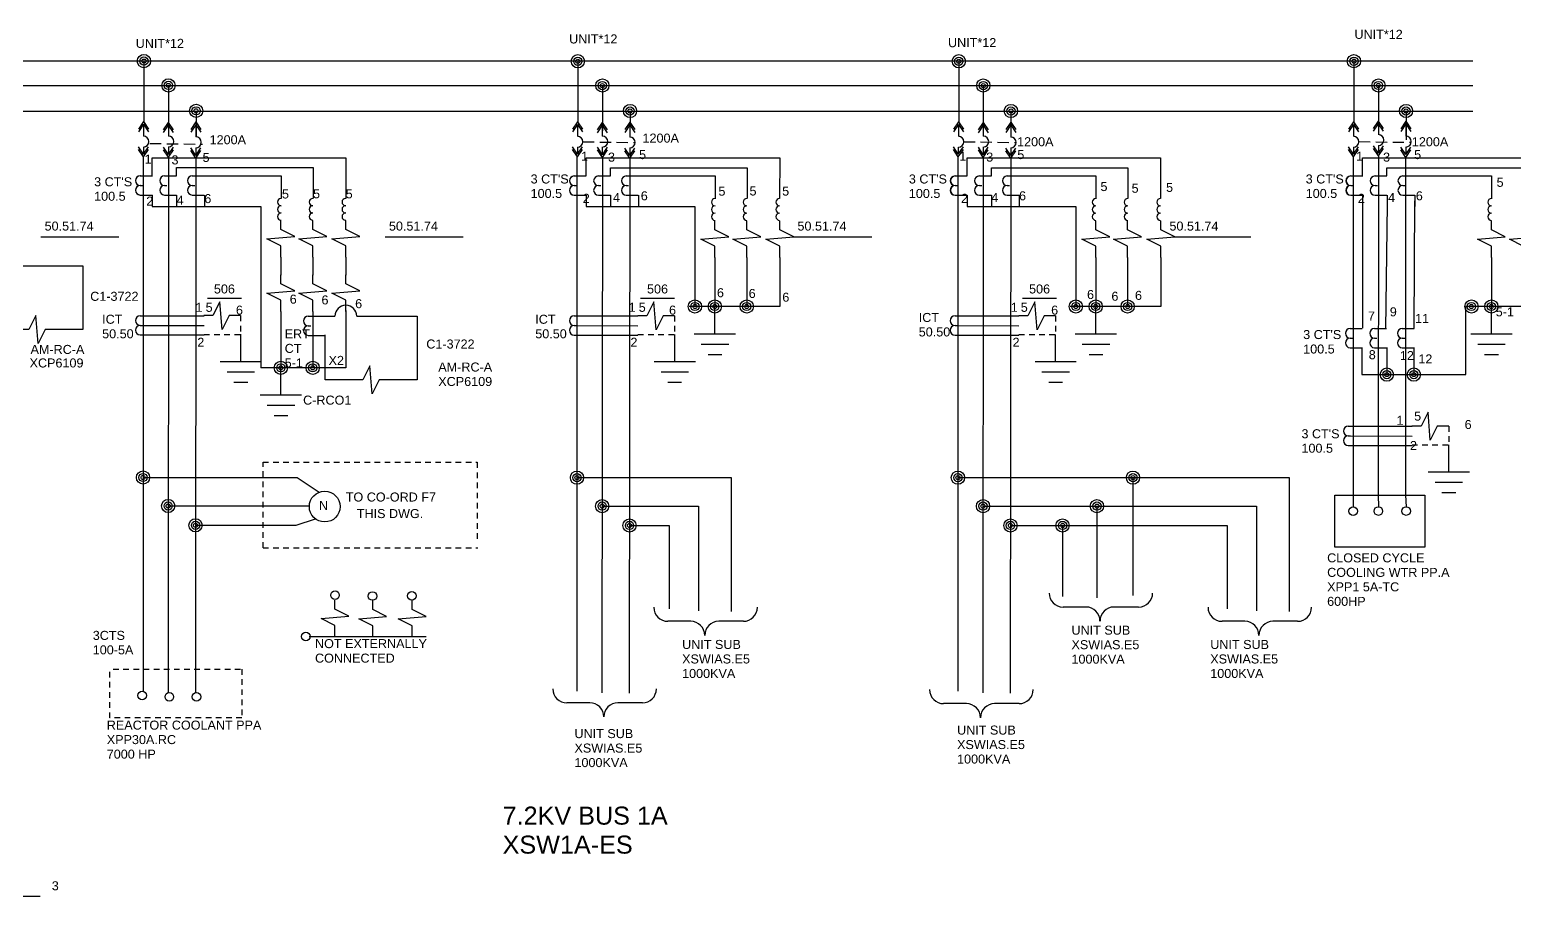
# Model space of a CAD drawing. Header units: millimetres. Extents: x 1 to 122, y 23 to 123.
# Drawn here: x 70.11 to 103.05, y 51.47 to 70.69 of the extents above; entities that cross this region are included whole.
import ezdxf
from ezdxf.enums import TextEntityAlignment as Align

# ---------------------------------------------------------------- set-up
doc = ezdxf.new("R2010")
doc.units = ezdxf.units.MM
doc.header["$MEASUREMENT"] = 0
doc.linetypes.add('HIDDEN', pattern=[0.375, 0.25, -0.125])
doc.linetypes.add('HIDDEN2', pattern=[0.1875, 0.125, -0.0625])
doc.layers.add('SYMS', color=7, linetype='Continuous')
doc.layers.add('WIRES', color=7, linetype='Continuous')
doc.styles.get("Standard").update_dxf_attribs({"font": 'arial.ttf'})
doc.styles.add('WD', font='romans.shx')

# ---------------------------------------------------------------- blocks, each defined once
blk = doc.blocks.new('htnvrj')
for p, q in [((189.0661, 220.992), (189.113, 221.0858)), ((189.113, 221.0858), (189.1286, 220.8983)), ((188.9899, 220.992), (189.0661, 220.992)), ((189.1286, 220.8983), (189.1755, 220.992)), ((189.1755, 220.992), (189.2361, 220.992))]:
    blk.add_line(p, q)
blk = doc.blocks.new('WDDOT')
for radius in [0.03, 0.0187, 0.00929]:
    blk.add_circle((0, 0), radius)
blk = doc.blocks.new('htfjyhf')
for q in [(187.763, 220.325), (187.763, 220.2)]:
    blk.add_line((187.857, 220.262), q)
blk = doc.blocks.new('uycuy')
at = {"xscale": 0.3609041116214939, "yscale": 0.3609041116214939, "zscale": 0.3609041116214939}
for p in [(120.0938, 140.7292), (120.1061, 140.7292)]:
    blk.add_blockref('htfjyhf', p, dxfattribs=at)
blk = doc.blocks.new('hntvrh65')
for p, q in [((188.593, 219.765), (188.593, 219.453)), ((188.843, 219.765), (188.843, 219.702)), ((189.093, 219.765), (189.093, 219.453))]:
    blk.add_line(p, q)
for centre in [(188.718, 219.765), (188.968, 219.765)]:
    blk.add_arc(centre, 0.125, 0, 180)
blk = doc.blocks.new('jcyurt')
for centre in [(192.433, 220.067), (192.433, 219.969), (192.433, 219.871)]:
    blk.add_arc(centre, 0.0492, 270, 90)
blk = doc.blocks.new('HGND2')
for p, q in [((0.125, 0.09375), (0.125, -0.09375)), ((0.125, 0), (0, 0)), ((0.171875, 0.0625), (0.171875, -0.0625)), ((0.21875, 0.03125), (0.21875, -0.03125))]:
    blk.add_line(p, q)
at = {"style": 'WD', "width": 0.8}
for tag, p in [('INST', (0.25, 0.3125)), ('LOC', (0.25, 0.15625)), ('TAG1', (0.25, 0)), ('DESC1', (0.25, -0.15625)), ('DESC2', (0.25, -0.3125))]:
    blk.add_attdef(tag, text='', height=0.125, dxfattribs=at).set_placement(p, align=Align.MIDDLE_LEFT)
at = {"style": 'WD', "flags": 1}
for tag in ['ASSYCODE', 'CAT', 'X4TERM01', 'MFG', 'FAMILY']:
    blk.add_attdef(tag, (0, 0), '', height=0.01, dxfattribs=at)
blk = doc.blocks.new('HT0_02')
blk.add_circle((0, 0), 0.0699)
at = {"style": 'WD', "flags": 1}
for tag, p in [('X2TERM01', (0, 0.0699)), ('X4TERM01', (-0.0699, 0)), ('X1TERM01', (0.0699, 0)), ('X8TERM01', (0, -0.0699))]:
    blk.add_attdef(tag, p, '', height=0.01, dxfattribs=at)

msp = doc.modelspace()

# ---------------------------------------------------------------- linework, layer by layer
at = {"linetype": 'HIDDEN'}
for p, q in [((82.381, 68.205), (83.543, 68.188)), ((90.834, 68.206), (91.997, 68.19)), ((99.603, 68.208), (100.766, 68.193)), ((72.774, 68.168), (73.937, 68.151))]:
    msp.add_line(p, q, dxfattribs=at)
for p, q in [((70.354, 66.1), (72.086, 66.1)), ((77.995, 66.1), (79.727, 66.1)), ((87.063, 66.1), (88.794, 66.1)), ((95.471, 66.1), (97.202, 66.1)), ((74.05, 64.74), (74.805, 64.74)), ((83.662, 64.74), (84.417, 64.74)), ((92.141, 64.74), (92.896, 64.74)), ((72.823, 64.347), (73.974, 64.347)), ((82.453, 64.344), (83.604, 64.344)), ((90.907, 64.344), (92.058, 64.344)), ((72.558, 64.134), (73.974, 64.127)), ((72.823, 63.92), (73.974, 63.92)), ((82.188, 64.131), (83.604, 64.124)), ((90.642, 64.131), (92.058, 64.124)), ((82.453, 63.917), (83.604, 63.917)), ((90.907, 63.917), (92.058, 63.917)), ((99.366, 61.684), (100.782, 61.677)), ((99.632, 61.897), (100.782, 61.897)), ((99.632, 61.47), (100.782, 61.47)), ((76.044, 60.759), (76.53, 60.434)), ((99.474, 60.371), (99.475, 60.111)), ((100.028, 60.371), (100.035, 60.111)), ((100.634, 60.371), (100.651, 60.111)), ((75.42, 60.128), (76.323, 60.128)), ((76.02, 59.7), (76.448, 59.842)), ((93.546, 57.887), (93.039, 57.887)), ((94.715, 57.887), (94.169, 57.887)), ((84.775, 57.57), (84.267, 57.57)), ((85.943, 57.57), (85.397, 57.57)), ((97.074, 57.57), (96.566, 57.57)), ((98.242, 57.57), (97.696, 57.57)), ((82.535, 55.761), (82.027, 55.761)), ((83.703, 55.761), (83.158, 55.761)), ((90.895, 55.744), (90.387, 55.744)), ((92.063, 55.744), (91.517, 55.744))]:
    msp.add_line(p, q)
at = {"linetype": 'HIDDEN2'}
for p, q in [((75.283, 59.197), (75.283, 61.098)), ((75.283, 61.098), (80.036, 61.098)), ((80.036, 61.098), (80.036, 59.335)), ((75.283, 59.197), (80.052, 59.197)), ((71.881, 55.426), (71.881, 56.511)), ((71.958, 56.511), (74.813, 56.511)), ((74.813, 56.511), (74.813, 55.426)), ((74.813, 55.426), (71.881, 55.426))]:
    msp.add_line(p, q, dxfattribs=at)
msp.add_lwpolyline([(99.073, 60.371), (101.069, 60.371), (101.069, 59.218), (99.073, 59.218)], close=True)
for centre, radius, start, end in [((72.63, 68.209), 0.121, 270, 90), ((73.183, 68.212), 0.121, 270, 90), ((73.793, 68.193), 0.121, 270, 90), ((82.26, 68.205), 0.121, 270, 90), ((82.813, 68.209), 0.121, 270, 90), ((83.423, 68.19), 0.121, 270, 90), ((90.714, 68.205), 0.121, 270, 90), ((91.267, 68.209), 0.121, 270, 90), ((91.876, 68.19), 0.121, 270, 90), ((99.483, 68.206), 0.121, 270, 90), ((100.036, 68.242), 0.121, 270, 90), ((100.645, 68.21), 0.121, 270, 90), ((93.039, 58.198), 0.311, 180, 270), ((94.715, 58.198), 0.311, 270, 0), ((84.267, 57.881), 0.311, 180, 270), ((85.943, 57.881), 0.311, 270, 0), ((93.546, 57.576), 0.311, 0, 90), ((94.169, 57.576), 0.311, 90, 180), ((96.566, 57.881), 0.311, 180, 270), ((98.242, 57.881), 0.311, 270, 0), ((84.775, 57.259), 0.311, 0, 90), ((85.397, 57.259), 0.311, 90, 180), ((97.074, 57.259), 0.311, 0, 90), ((97.696, 57.259), 0.311, 90, 180), ((82.027, 56.072), 0.311, 180, 270), ((83.703, 56.072), 0.311, 270, 0), ((90.387, 56.055), 0.311, 180, 270), ((92.063, 56.055), 0.311, 270, 0), ((82.535, 55.45), 0.311, 0, 90), ((83.158, 55.45), 0.311, 90, 180), ((90.895, 55.433), 0.311, 0, 90), ((91.517, 55.433), 0.311, 90, 180)]:
    msp.add_arc(centre, radius, start, end)
at = {"layer": 'WIRES'}
for p, q in [((36.905, 69.999), (102.131, 69.999)), ((72.64, 69.995), (72.64, 68.646)), ((82.27, 69.991), (82.27, 68.643)), ((90.724, 69.991), (90.724, 68.643)), ((99.493, 69.992), (99.493, 68.643)), ((36.336, 69.452), (102.131, 69.452)), ((73.184, 69.455), (73.184, 68.449)), ((82.814, 69.452), (82.814, 68.445)), ((91.268, 69.452), (91.268, 68.445)), ((100.037, 69.453), (100.037, 68.446)), ((35.869, 68.882), (102.131, 68.882)), ((73.798, 68.891), (73.798, 68.314)), ((100.65, 68.889), (100.65, 68.247)), ((72.632, 68.593), (72.632, 68.328)), ((73.182, 68.57), (73.182, 68.331)), ((73.792, 68.584), (73.792, 68.313)), ((82.262, 68.59), (82.262, 68.324)), ((82.812, 68.567), (82.812, 68.327)), ((83.423, 68.58), (83.423, 68.31)), ((90.716, 68.59), (90.716, 68.324)), ((91.266, 68.567), (91.266, 68.327)), ((91.876, 68.58), (91.876, 68.31)), ((99.485, 68.59), (99.485, 68.325)), ((100.035, 68.601), (100.035, 68.361)), ((100.645, 68.6), (100.645, 68.33)), ((72.621, 67.875), (72.621, 56.027)), ((72.629, 68.088), (72.629, 67.936)), ((73.183, 68.091), (73.183, 67.929)), ((73.793, 68.073), (73.793, 67.908)), ((82.251, 67.872), (82.251, 56.024)), ((82.259, 68.085), (82.259, 67.933)), ((82.813, 68.088), (82.813, 67.926)), ((83.424, 68.07), (83.424, 67.905)), ((90.705, 67.872), (90.705, 56.024)), ((90.713, 68.085), (90.713, 67.933)), ((91.266, 68.088), (91.266, 67.926)), ((91.877, 68.07), (91.877, 67.905)), ((99.474, 67.873), (99.474, 60.371)), ((99.482, 68.086), (99.482, 67.933)), ((100.037, 67.893), (100.028, 60.371)), ((100.035, 68.121), (100.035, 67.959)), ((100.646, 68.09), (100.646, 67.925)), ((72.823, 67.45), (72.823, 67.851)), ((72.823, 67.851), (77.119, 67.851)), ((73.184, 67.862), (73.175, 55.989)), ((73.363, 67.45), (73.363, 67.633)), ((73.363, 67.633), (76.395, 67.633)), ((73.794, 67.843), (73.782, 55.979)), ((76.395, 67.633), (76.395, 66.95)), ((77.119, 67.851), (77.118, 66.95)), ((82.453, 67.447), (82.453, 67.848)), ((82.453, 67.848), (86.749, 67.848)), ((82.815, 67.859), (82.805, 55.986)), ((82.993, 67.447), (82.993, 67.63)), ((82.993, 67.63), (86.025, 67.63)), ((83.425, 67.84), (83.412, 55.976)), ((86.025, 67.63), (86.025, 66.947)), ((86.749, 67.848), (86.748, 66.947)), ((90.907, 67.447), (90.907, 67.848)), ((90.907, 67.848), (95.203, 67.848)), ((91.268, 67.859), (91.259, 55.986)), ((91.447, 67.447), (91.447, 67.63)), ((91.447, 67.63), (94.479, 67.63)), ((91.878, 67.84), (91.866, 55.976)), ((94.479, 67.63), (94.479, 66.947)), ((95.203, 67.848), (95.201, 66.947)), ((99.687, 67.447), (99.687, 67.848)), ((99.687, 67.848), (103.983, 67.848)), ((100.227, 67.447), (100.227, 67.63)), ((100.227, 67.63), (103.259, 67.63)), ((100.634, 67.848), (100.634, 60.371)), ((73.979, 67.45), (75.685, 67.45)), ((75.685, 67.45), (75.685, 66.946)), ((83.609, 67.447), (85.315, 67.447)), ((85.315, 67.447), (85.315, 66.943)), ((92.063, 67.447), (93.769, 67.447)), ((93.769, 67.447), (93.769, 66.943)), ((100.843, 67.447), (102.549, 67.447)), ((102.549, 67.447), (102.549, 66.943)), ((72.823, 67.024), (72.823, 66.771)), ((73.366, 67.024), (73.366, 66.771)), ((73.983, 67.024), (73.983, 66.771)), ((82.453, 67.021), (82.453, 66.767)), ((82.997, 67.021), (82.997, 66.767)), ((83.613, 67.021), (83.613, 66.767)), ((90.907, 67.021), (90.907, 66.767)), ((91.45, 67.021), (91.45, 66.767)), ((92.067, 67.021), (92.067, 66.767)), ((99.687, 67.021), (99.687, 66.767)), ((100.231, 67.021), (100.231, 66.767)), ((100.847, 67.021), (100.847, 66.767)), ((72.823, 66.771), (75.237, 66.771)), ((75.237, 66.771), (75.237, 63.192)), ((82.453, 66.767), (84.868, 66.767)), ((90.907, 66.767), (93.321, 66.767)), ((75.679, 65.645), (75.679, 65.246)), ((76.388, 65.645), (76.388, 65.246)), ((77.121, 65.645), (77.121, 65.246)), ((85.309, 65.642), (85.309, 64.552)), ((86.018, 65.642), (86.018, 64.552)), ((86.752, 65.642), (86.752, 64.552)), ((93.763, 65.642), (93.763, 64.552)), ((94.471, 65.642), (94.471, 64.552)), ((95.205, 65.642), (95.205, 64.552)), ((102.543, 65.642), (102.543, 64.552)), ((69.952, 65.454), (71.287, 65.454)), ((71.287, 65.454), (71.287, 64.04)), ((75.679, 64.438), (75.679, 63.192)), ((76.386, 64.438), (76.386, 63.192)), ((76.554, 64.338), (76.877, 64.338)), ((77.121, 64.462), (77.121, 63.192)), ((77.366, 64.338), (78.701, 64.338)), ((78.701, 64.338), (78.701, 62.925)), ((71.287, 64.04), (70.659, 64.04)), ((76.661, 62.927), (76.661, 63.924)), ((76.493, 63.912), (76.661, 63.912)), ((77.121, 63.192), (75.237, 63.192)), ((77.298, 62.927), (76.661, 62.927)), ((78.701, 62.925), (78.073, 62.925)), ((72.621, 60.759), (76.044, 60.759)), ((82.251, 60.756), (85.675, 60.756)), ((90.705, 60.756), (98.055, 60.756)), ((73.178, 60.128), (75.42, 60.128)), ((82.809, 60.125), (84.949, 60.125)), ((91.262, 60.125), (97.33, 60.125)), ((73.786, 59.7), (76.02, 59.7)), ((83.416, 59.696), (84.3, 59.696)), ((91.87, 59.696), (96.68, 59.696)), ((69.209, 51.472), (70.34, 51.472))]:
    msp.add_line(p, q, dxfattribs=at)
at = {"layer": 'WIRES', "linetype": 'Continuous'}
for p, q in [((83.428, 68.888), (83.428, 68.58)), ((91.881, 68.888), (91.881, 68.58)), ((100.832, 64.064), (100.847, 66.894)), ((84.868, 66.767), (84.868, 64.552)), ((93.321, 66.767), (93.321, 64.552)), ((99.686, 66.767), (99.686, 64.071)), ((100.231, 66.819), (100.191, 64.05)), ((86.752, 64.552), (84.739, 64.552)), ((95.205, 64.552), (93.193, 64.552)), ((103.985, 64.552), (101.973, 64.552)), ((101.973, 63.042), (101.973, 64.552)), ((99.672, 63.641), (99.672, 63.042)), ((100.223, 63.641), (100.223, 63.042)), ((100.822, 63.641), (100.822, 63.042)), ((99.672, 63.042), (101.973, 63.042)), ((85.675, 60.756), (85.675, 57.788)), ((94.59, 60.756), (94.59, 58.143)), ((98.055, 60.756), (98.055, 57.788)), ((84.949, 60.125), (84.949, 57.806)), ((93.79, 60.125), (93.79, 58.094)), ((97.33, 60.125), (97.33, 57.806)), ((84.3, 59.696), (84.3, 57.85)), ((93.027, 59.696), (93.027, 58.123)), ((96.68, 59.696), (96.68, 57.85)), ((76.307, 57.23), (78.906, 57.23))]:
    msp.add_line(p, q, dxfattribs=at)
at = {"layer": 'WIRES', "linetype": 'HIDDEN2'}
for p, q in [((74.787, 64.349), (74.787, 63.931)), ((84.417, 64.346), (84.417, 63.928)), ((92.871, 64.346), (92.871, 63.928)), ((73.974, 63.931), (74.787, 63.931)), ((83.604, 63.928), (84.417, 63.928)), ((92.058, 63.928), (92.871, 63.928)), ((101.596, 61.899), (101.596, 61.481)), ((100.782, 61.481), (101.596, 61.481))]:
    msp.add_line(p, q, dxfattribs=at)
at = {"layer": 'WIRES'}
msp.add_arc((77.121, 64.338), 0.244, 0, 180, dxfattribs=at)

# ---------------------------------------------------------------- block references
for name, p, xscale, yscale, zscale, rotation in [('uycuy', (1149.273, -849.989), 4.888874362020808, 4.888874362020808, 4.888874362020808, 90), ('uycuy', (1149.821, -850.006), 4.888874362020808, 4.888874362020808, 4.888874362020808, 90), ('uycuy', (1150.435, -849.997), 4.888874362020808, 4.888874362020808, 4.888874362020808, 90), ('uycuy', (1158.903, -849.992), 4.888874362020808, 4.888874362020808, 4.888874362020808, 90), ('uycuy', (1159.452, -850.009), 4.888874362020808, 4.888874362020808, 4.888874362020808, 90), ('uycuy', (1160.066, -850.001), 4.888874362020808, 4.888874362020808, 4.888874362020808, 90), ('uycuy', (1167.357, -849.992), 4.888874362020808, 4.888874362020808, 4.888874362020808, 90), ('uycuy', (1167.905, -850.009), 4.888874362020808, 4.888874362020808, 4.888874362020808, 90), ('uycuy', (1168.519, -850.001), 4.888874362020808, 4.888874362020808, 4.888874362020808, 90), ('uycuy', (1176.126, -849.992), 4.888874362020808, 4.888874362020808, 4.888874362020808, 90), ('uycuy', (1176.674, -849.976), 4.888874362020808, 4.888874362020808, 4.888874362020808, 90), ('uycuy', (1177.288, -849.981), 4.888874362020808, 4.888874362020808, 4.888874362020808, 90), ('uycuy', (-1004.011, 986.512), 4.888874362020808, 4.888874362020808, 4.888874362020808, 270), ('uycuy', (-1003.457, 986.503), 4.888874362020808, 4.888874362020808, 4.888874362020808, 270), ('uycuy', (-1002.847, 986.484), 4.888874362020808, 4.888874362020808, 4.888874362020808, 270), ('uycuy', (-994.381, 986.509), 4.888874362020808, 4.888874362020808, 4.888874362020808, 270), ('uycuy', (-993.827, 986.5), 4.888874362020808, 4.888874362020808, 4.888874362020808, 270), ('uycuy', (-993.217, 986.481), 4.888874362020808, 4.888874362020808, 4.888874362020808, 270), ('uycuy', (-985.927, 986.509), 4.888874362020808, 4.888874362020808, 4.888874362020808, 270), ('uycuy', (-985.373, 986.5), 4.888874362020808, 4.888874362020808, 4.888874362020808, 270), ('uycuy', (-984.763, 986.481), 4.888874362020808, 4.888874362020808, 4.888874362020808, 270), ('uycuy', (-977.158, 986.51), 4.888874362020808, 4.888874362020808, 4.888874362020808, 270), ('uycuy', (-976.604, 986.533), 4.888874362020808, 4.888874362020808, 4.888874362020808, 270), ('uycuy', (-975.994, 986.501), 4.888874362020808, 4.888874362020808, 4.888874362020808, 270), ('hntvrh65', (259.686, -93.562), 0.8514948915127982, 0.8514948915127982, 0.8514948915127982, 89.99999999999999), ('hntvrh65', (259.69, -93.562), 0.8514948915127982, 0.8514948915127982, 0.8514948915127982, 89.99999999999999), ('hntvrh65', (260.226, -93.562), 0.8514948915127982, 0.8514948915127982, 0.8514948915127982, 89.99999999999999), ('hntvrh65', (260.842, -93.562), 0.8514948915127982, 0.8514948915127982, 0.8514948915127982, 89.99999999999999), ('hntvrh65', (269.317, -93.565), 0.8514948915127982, 0.8514948915127982, 0.8514948915127982, 89.99999999999999), ('hntvrh65', (269.32, -93.565), 0.8514948915127982, 0.8514948915127982, 0.8514948915127982, 89.99999999999999), ('hntvrh65', (269.856, -93.565), 0.8514948915127982, 0.8514948915127982, 0.8514948915127982, 89.99999999999999), ('hntvrh65', (270.472, -93.565), 0.8514948915127982, 0.8514948915127982, 0.8514948915127982, 89.99999999999999), ('hntvrh65', (277.77, -93.565), 0.8514948915127982, 0.8514948915127982, 0.8514948915127982, 89.99999999999999), ('hntvrh65', (277.774, -93.565), 0.8514948915127982, 0.8514948915127982, 0.8514948915127982, 89.99999999999999), ('hntvrh65', (278.31, -93.565), 0.8514948915127982, 0.8514948915127982, 0.8514948915127982, 89.99999999999999), ('hntvrh65', (278.926, -93.565), 0.8514948915127982, 0.8514948915127982, 0.8514948915127982, 89.99999999999999), ('hntvrh65', (286.55, -93.565), 0.8514948915127982, 0.8514948915127982, 0.8514948915127982, 89.99999999999999), ('hntvrh65', (286.554, -93.565), 0.8514948915127982, 0.8514948915127982, 0.8514948915127982, 89.99999999999999), ('hntvrh65', (287.09, -93.565), 0.8514948915127982, 0.8514948915127982, 0.8514948915127982, 89.99999999999999), ('hntvrh65', (287.706, -93.565), 0.8514948915127982, 0.8514948915127982, 0.8514948915127982, 89.99999999999999), ('jcyurt', (392.288, 428.615), 1.645269508387359, 1.645269508387359, 1.645269508387359, 180), ('jcyurt', (392.994, 428.615), 1.645269508387359, 1.645269508387359, 1.645269508387359, 180), ('jcyurt', (393.722, 428.615), 1.645269508387359, 1.645269508387359, 1.645269508387359, 180), ('jcyurt', (401.919, 428.612), 1.645269508387359, 1.645269508387359, 1.645269508387359, 180), ('jcyurt', (402.624, 428.612), 1.645269508387359, 1.645269508387359, 1.645269508387359, 180), ('jcyurt', (403.352, 428.612), 1.645269508387359, 1.645269508387359, 1.645269508387359, 180), ('jcyurt', (410.372, 428.612), 1.645269508387359, 1.645269508387359, 1.645269508387359, 180), ('jcyurt', (411.078, 428.612), 1.645269508387359, 1.645269508387359, 1.645269508387359, 180), ('jcyurt', (411.806, 428.612), 1.645269508387359, 1.645269508387359, 1.645269508387359, 180), ('jcyurt', (419.152, 428.612), 1.645269508387359, 1.645269508387359, 1.645269508387359, 180), ('htnvrj', (806.276, -559.153), 3.305987744164149, 3.305987744164149, 3.305987744164149, 90), ('htnvrj', (806.984, -559.153), 3.305987744164149, 3.305987744164149, 3.305987744164149, 90), ('htnvrj', (807.719, -559.153), 3.305987744164149, 3.305987744164149, 3.305987744164149, 90), ('htnvrj', (815.906, -559.157), 3.305987744164149, 3.305987744164149, 3.305987744164149, 90), ('htnvrj', (816.615, -559.157), 3.305987744164149, 3.305987744164149, 3.305987744164149, 90), ('htnvrj', (817.35, -559.157), 3.305987744164149, 3.305987744164149, 3.305987744164149, 90), ('htnvrj', (824.36, -559.157), 3.305987744164149, 3.305987744164149, 3.305987744164149, 90), ('htnvrj', (825.068, -559.157), 3.305987744164149, 3.305987744164149, 3.305987744164149, 90), ('htnvrj', (825.803, -559.157), 3.305987744164149, 3.305987744164149, 3.305987744164149, 90), ('htnvrj', (833.14, -559.157), 3.305987744164149, 3.305987744164149, 3.305987744164149, 90), ('htnvrj', (833.849, -559.157), 3.305987744164149, 3.305987744164149, 3.305987744164149, 90), ('htnvrj', (806.276, -560.36), 3.305987744164149, 3.305987744164149, 3.305987744164149, 90), ('htnvrj', (806.984, -560.36), 3.305987744164149, 3.305987744164149, 3.305987744164149, 90), ('htnvrj', (807.718, -560.36), 3.305987744164149, 3.305987744164149, 3.305987744164149, 90), ('htnvrj', (699.585, 794.946), 3.305987744164149, 3.305987744164149, 3.305987744164149, 180), ('htnvrj', (709.216, 794.942), 3.305987744164149, 3.305987744164149, 3.305987744164149, 180), ('htnvrj', (717.669, 794.942), 3.305987744164149, 3.305987744164149, 3.305987744164149, 180), ('htnvrj', (695.496, 794.639), 3.305987744164149, 3.305987744164149, 3.305987744164149, 180), ('hntvrh65', (259.686, -96.665), 0.8514948915127982, 0.8514948915127982, 0.8514948915127982, 89.99999999999999), ('hntvrh65', (263.417, -96.674), 0.8514948915127982, 0.8514948915127982, 0.8514948915127982, 89.99999999999999), ('hntvrh65', (269.317, -96.668), 0.8514948915127982, 0.8514948915127982, 0.8514948915127982, 89.99999999999999), ('hntvrh65', (277.77, -96.668), 0.8514948915127982, 0.8514948915127982, 0.8514948915127982, 89.99999999999999), ('hntvrh65', (286.539, -96.948), 0.8514948915127982, 0.8514948915127982, 0.8514948915127982, 89.99999999999999), ('hntvrh65', (287.079, -96.948), 0.8514948915127982, 0.8514948915127982, 0.8514948915127982, 89.99999999999999), ('hntvrh65', (287.695, -96.948), 0.8514948915127982, 0.8514948915127982, 0.8514948915127982, 89.99999999999999), ('htnvrj', (702.91, 793.524), 3.305987744164149, 3.305987744164149, 3.305987744164149, 180), ('htnvrj', (726.394, 792.496), 3.305987744164149, 3.305987744164149, 3.305987744164149, 180), ('hntvrh65', (286.495, -99.115), 0.8514948915127982, 0.8514948915127982, 0.8514948915127982, 89.99999999999999), ('htnvrj', (807.477, -567.57), 3.305987744164149, 3.305987744164149, 3.305987744164149, 90), ('htnvrj', (808.314, -567.577), 3.305987744164149, 3.305987744164149, 3.305987744164149, 90), ('htnvrj', (809.19, -567.583), 3.305987744164149, 3.305987744164149, 3.305987744164149, 90)]:
    msp.add_blockref(name, p, dxfattribs=dict(xscale=xscale, yscale=yscale, zscale=zscale, rotation=rotation))
at = {"layer": 'SYMS', "xscale": 4.888874362020808, "yscale": 4.888874362020808, "zscale": 4.888874362020808}
for name, p in [('WDDOT', (72.64, 69.995)), ('WDDOT', (82.27, 69.991)), ('WDDOT', (90.724, 69.991)), ('WDDOT', (99.493, 69.992)), ('WDDOT', (73.184, 69.455)), ('WDDOT', (82.814, 69.452)), ('WDDOT', (91.268, 69.452)), ('WDDOT', (100.037, 69.453)), ('WDDOT', (73.798, 68.891)), ('WDDOT', (83.428, 68.888)), ('WDDOT', (91.881, 68.888)), ('WDDOT', (100.65, 68.889)), ('WDDOT', (75.679, 63.192)), ('WDDOT', (76.386, 63.192)), ('WDDOT', (72.621, 60.759)), ('WDDOT', (82.251, 60.756)), ('WDDOT', (90.705, 60.756)), ('HT0_02', (76.653, 60.115)), ('WDDOT', (73.178, 60.128)), ('WDDOT', (82.809, 60.125)), ('WDDOT', (91.262, 60.125)), ('WDDOT', (73.786, 59.7)), ('WDDOT', (83.416, 59.696)), ('WDDOT', (91.87, 59.696))]:
    msp.add_blockref(name, p, dxfattribs=at)
at = {"layer": 'SYMS', "linetype": 'Continuous', "xscale": 4.888874362020808, "yscale": 4.888874362020808, "zscale": 4.888874362020808}
for p in [(84.868, 64.552), (93.321, 64.552), (102.101, 64.552), (100.223, 63.042), (100.822, 63.042), (94.59, 60.756), (93.79, 60.125), (93.027, 59.696)]:
    msp.add_blockref('WDDOT', p, dxfattribs=at)
at = {"layer": 'SYMS', "linetype": 'HIDDEN2'}
for name, p, xscale, yscale, zscale in [('WDDOT', (85.309, 64.552), 4.888874362020808, 4.888874362020808, 4.888874362020808), ('WDDOT', (86.018, 64.552), 4.888874362020808, 4.888874362020808, 4.888874362020808), ('WDDOT', (93.763, 64.552), 4.888874362020808, 4.888874362020808, 4.888874362020808), ('WDDOT', (94.471, 64.552), 4.888874362020808, 4.888874362020808, 4.888874362020808), ('WDDOT', (102.543, 64.552), 4.888874362020808, 4.888874362020808, 4.888874362020808), ('HT0_02', (99.475, 60.015), 1.365313447415493, 1.365313447415493, 1.365313447415493), ('HT0_02', (100.035, 60.016), 1.365313447415493, 1.365313447415493, 1.365313447415493), ('HT0_02', (100.651, 60.016), 1.365313447415493, 1.365313447415493, 1.365313447415493), ('HT0_02', (76.881, 58.151), 1.365313447415493, 1.365313447415493, 1.365313447415493), ('HT0_02', (77.711, 58.131), 1.365313447415493, 1.365313447415493, 1.365313447415493), ('HT0_02', (78.588, 58.138), 1.365313447415493, 1.365313447415493, 1.365313447415493), ('HT0_02', (76.232, 57.235), 1.365313447415493, 1.365313447415493, 1.365313447415493), ('HT0_02', (72.603, 55.925), 1.365313447415493, 1.365313447415493, 1.365313447415493), ('HT0_02', (73.204, 55.897), 1.365313447415493, 1.365313447415493, 1.365313447415493), ('HT0_02', (73.805, 55.897), 1.365313447415493, 1.365313447415493, 1.365313447415493)]:
    msp.add_blockref(name, p, dxfattribs=dict(at, xscale=xscale, yscale=yscale, zscale=zscale))
at = {"layer": 'SYMS', "xscale": 4.888874362020808, "yscale": 4.888874362020808, "zscale": 4.888874362020808, "rotation": 270}
for p in [(85.313, 64.55), (93.767, 64.55), (102.547, 64.55), (74.79, 63.937), (84.421, 63.934), (92.874, 63.934), (75.681, 63.198), (101.599, 61.487)]:
    msp.add_blockref('HGND2', p, dxfattribs=at)

# ---------------------------------------------------------------- texts
for s, height, p in [('UNIT*12', 0.2, (82.077, 70.386)), ('UNIT*12', 0.2, (90.485, 70.304)), ('UNIT*12', 0.2, (99.505, 70.488)), ('UNIT*12', 0.2, (72.458, 70.288)), ('1200A', 0.2, (74.098, 68.15)), ('1200A', 0.2, (83.705, 68.187)), ('1200A', 0.2, (92.018, 68.106)), ('1200A', 0.2, (100.779, 68.106)), ('1', 0.2, (72.655, 67.721)), ('3', 0.2, (73.252, 67.703)), ('5', 0.2, (73.942, 67.759)), ('1', 0.2, (82.342, 67.784)), ('3', 0.2, (82.939, 67.765)), ('5', 0.2, (83.629, 67.821)), ('1', 0.2, (90.736, 67.784)), ('3', 0.2, (91.333, 67.765)), ('5', 0.2, (92.023, 67.821)), ('1', 0.2, (99.542, 67.784)), ('3', 0.2, (100.14, 67.765)), ('5', 0.2, (100.83, 67.821)), ("3 CT'S", 0.2, (71.535, 67.218)), ("3 CT'S", 0.2, (81.222, 67.28)), ('5', 0.2, (86.08, 67.014)), ("3 CT'S", 0.2, (89.616, 67.28)), ('5', 0.2, (93.869, 67.112)), ('5', 0.2, (94.559, 67.075)), ('5', 0.2, (95.324, 67.094)), ("3 CT'S", 0.2, (98.423, 67.28)), ('5', 0.2, (102.659, 67.206)), ('100.5', 0.2, (71.535, 66.897)), ('2', 0.2, (72.692, 66.789)), ('4', 0.2, (73.364, 66.808)), ('6', 0.2, (73.98, 66.845)), ('5', 0.2, (75.703, 66.948)), ('5', 0.2, (76.393, 66.952)), ('5', 0.2, (77.118, 66.95)), ('100.5', 0.2, (81.222, 66.959)), ('2', 0.2, (82.379, 66.851)), ('4', 0.2, (83.051, 66.87)), ('6', 0.2, (83.667, 66.907)), ('5', 0.2, (85.39, 67.01)), ('5', 0.2, (86.805, 67.012)), ('100.5', 0.2, (89.616, 66.959)), ('2', 0.2, (90.773, 66.851)), ('4', 0.2, (91.445, 66.87)), ('6', 0.2, (92.061, 66.907)), ('100.5', 0.2, (98.423, 66.959)), ('2', 0.2, (99.58, 66.851)), ('4', 0.2, (100.252, 66.87)), ('6', 0.2, (100.867, 66.907)), ('50.51.74', 0.2, (70.436, 66.236)), ('50.51.74', 0.2, (78.077, 66.236)), ('50.51.74', 0.2, (87.144, 66.236)), ('50.51.74', 0.2, (95.399, 66.236)), ('506', 0.2, (74.193, 64.841)), ('506', 0.2, (83.805, 64.841)), ('6', 0.2, (85.356, 64.758)), ('6', 0.2, (86.061, 64.741)), ('506', 0.2, (92.284, 64.841)), ('6', 0.2, (93.57, 64.718)), ('C1-3722', 0.2, (71.448, 64.678)), ('1', 0.2, (73.784, 64.434)), ('5', 0.2, (74.009, 64.434)), ('6', 0.2, (75.876, 64.615)), ('6', 0.2, (76.581, 64.598)), ('6', 0.2, (77.328, 64.515)), ('1', 0.2, (83.396, 64.434)), ('5', 0.2, (83.621, 64.434)), ('6', 0.2, (86.808, 64.658)), ('1', 0.2, (91.876, 64.434)), ('5', 0.2, (92.1, 64.434)), ('6', 0.2, (94.111, 64.68)), ('6', 0.2, (94.634, 64.699)), ('ICT', 0.2, (71.713, 64.169)), ('6', 0.2, (74.682, 64.372)), ('ICT', 0.2, (81.325, 64.169)), ('6', 0.2, (84.294, 64.372)), ('ICT', 0.2, (89.835, 64.209)), ('6', 0.2, (92.774, 64.372)), ('7', 0.2, (99.804, 64.241)), ('9', 0.2, (100.289, 64.334)), ('11', 0.2, (100.849, 64.185)), ('5-1', 0.2, (102.64, 64.334)), ('50.50', 0.2, (71.713, 63.847)), ('ERT', 0.2, (75.764, 63.844)), ('50.50', 0.2, (81.325, 63.847)), ('50.50', 0.2, (89.835, 63.888)), ("3 CT'S", 0.2, (98.367, 63.83)), ('AM-RC-A', 0.2, (70.124, 63.5)), ('2', 0.2, (73.825, 63.659)), ('CT', 0.2, (75.764, 63.523)), ('C1-3722', 0.2, (78.907, 63.62)), ('2', 0.2, (83.437, 63.659)), ('2', 0.2, (91.917, 63.659)), ('100.5', 0.2, (98.367, 63.509)), ('XCP6109', 0.2, (70.103, 63.2)), ('5-1', 0.2, (75.764, 63.201)), ('X2', 0.2, (76.738, 63.257)), ('AM-RC-A', 0.2, (79.173, 63.11)), ('8', 0.2, (99.822, 63.383)), ('12', 0.2, (100.513, 63.364)), ('12', 0.2, (100.923, 63.289)), ('XCP6109', 0.2, (79.173, 62.789)), ('C-RCO1', 0.2, (76.173, 62.376)), ('1', 0.2, (100.438, 61.928)), ('5', 0.2, (100.83, 62.021)), ('6', 0.2, (101.95, 61.835)), ("3 CT'S", 0.2, (98.329, 61.63)), ('100.5', 0.2, (98.329, 61.309)), ('2', 0.2, (100.737, 61.369)), ('TO CO-ORD F7', 0.2, (77.12, 60.227)), ('N', 0.2, (76.526, 60.038)), ('THIS DWG.', 0.2, (77.365, 59.86)), ('CLOSED CYCLE', 0.2, (98.899, 58.877)), ('COOLING WTR PP.A', 0.2, (98.899, 58.556)), ('XPP1 5A-TC', 0.2, (98.899, 58.235)), ('600HP', 0.2, (98.899, 57.913)), ('3CTS', 0.2, (71.505, 57.158)), ('UNIT SUB', 0.2, (93.225, 57.274)), ('100-5A', 0.2, (71.505, 56.837)), ('NOT EXTERNALLY ', 0.2, (76.437, 56.976)), ('UNIT SUB', 0.2, (84.584, 56.957)), ('XSWIAS.E5', 0.2, (93.225, 56.952)), ('UNIT SUB', 0.2, (96.305, 56.957)), ('CONNECTED', 0.2, (76.437, 56.654)), ('XSWIAS.E5', 0.2, (84.584, 56.635)), ('1000KVA', 0.2, (93.225, 56.631)), ('XSWIAS.E5', 0.2, (96.305, 56.635)), ('1000KVA', 0.2, (84.584, 56.314)), ('1000KVA', 0.2, (96.305, 56.314)), ('REACTOR COOLANT PPA', 0.2, (71.816, 55.168)), ('XPP30A.RC', 0.2, (71.816, 54.847)), ('UNIT SUB', 0.2, (82.195, 54.98)), ('UNIT SUB', 0.2, (90.686, 55.058)), ('7000 HP', 0.2, (71.816, 54.525)), ('XSWIAS.E5', 0.2, (82.195, 54.659)), ('XSWIAS.E5', 0.2, (90.686, 54.737)), ('1000KVA', 0.2, (82.195, 54.337)), ('1000KVA', 0.2, (90.686, 54.416)), ('7.2KV BUS 1A', 0.4, (80.6, 53.061)), ('XSW1A-ES', 0.4, (80.6, 52.418)), ('3', 0.2, (70.595, 51.605))]:
    msp.add_text(s, height=height).set_placement(p)

doc.saveas('drawing.dxf')
